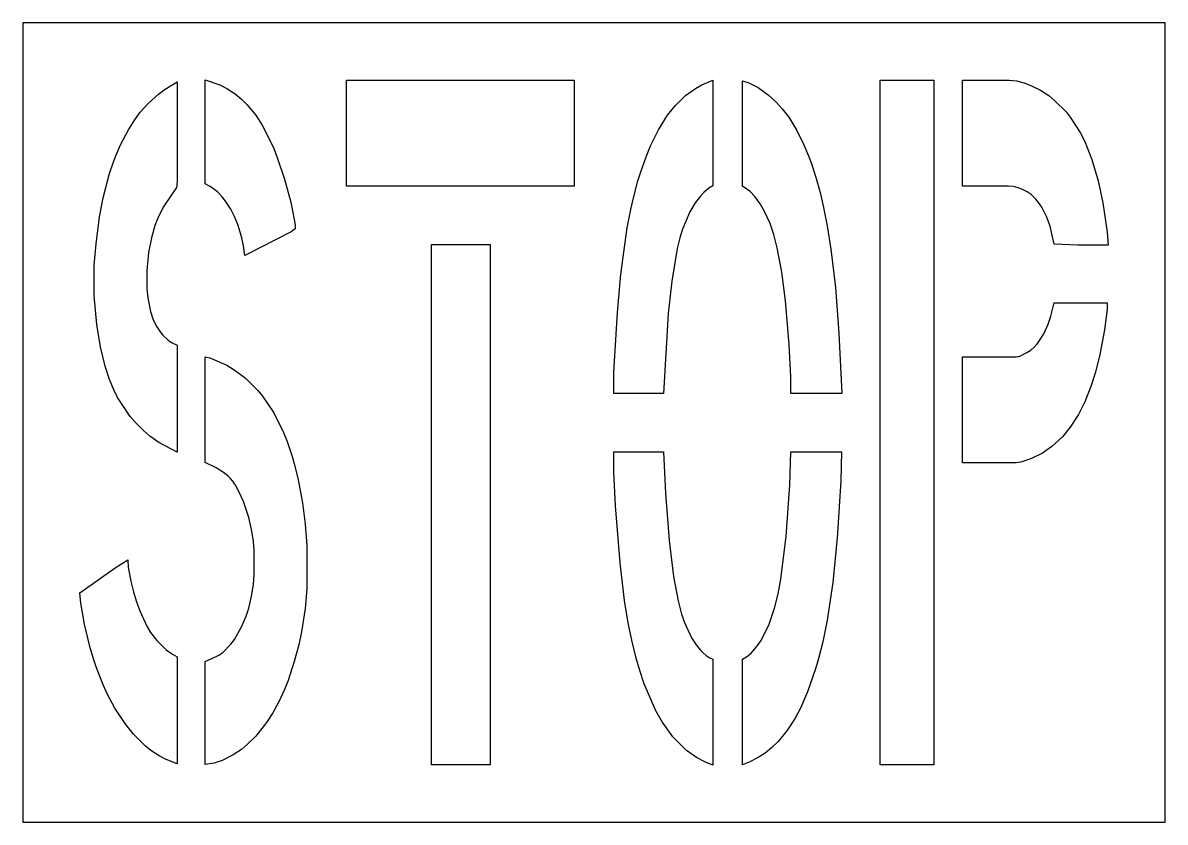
# Model space of a CAD drawing. Header units: inches. Extents: x 0 to 60, y 0 to 42.
import ezdxf

# ---------------------------------------------------------------- set-up
doc = ezdxf.new("R2010")
doc.units = ezdxf.units.IN
doc.header["$MEASUREMENT"] = 0
doc.layers.add('CUT', color=1, linetype='Continuous')

msp = doc.modelspace()

# ---------------------------------------------------------------- linework, layer by layer
at = {"layer": 'CUT'}
for points in [[(0, 0), (60, 0), (60, 42), (0, 42)], [(14.306, 31.217), (14.303, 31.199), (14.3, 31.19), (14.298, 31.185), (14.296, 31.181), (14.291, 31.175), (14.279, 31.161), (14.24, 31.126), (14.099, 31.026), (11.658, 29.783), (11.589, 30.276), (11.495, 30.698), (11.308, 31.355), (11.117, 31.832), (10.93, 32.207), (10.645, 32.635), (10.466, 32.863), (10.216, 33.12), (9.833, 33.4), (9.576, 33.544), (9.576, 39), (10.342, 38.744), (10.717, 38.558), (11.148, 38.272), (11.477, 37.998), (11.771, 37.704), (12.233, 37.141), (12.566, 36.617), (12.754, 36.289), (13.175, 35.397), (13.366, 34.92), (13.742, 33.794), (14.071, 32.575), (14.259, 31.67), (14.31, 31.372), (14.31, 31.267)], [(7.358, 25.594), (7.61, 25.343), (7.813, 25.199), (8.111, 25.058), (8.111, 19.448), (7.148, 19.956), (6.678, 20.285), (6.349, 20.559), (5.914, 20.993), (5.64, 21.322), (4.978, 22.315), (4.792, 22.69), (4.554, 23.261), (4.319, 23.965), (4.079, 24.974), (3.892, 26.147), (3.751, 27.648), (3.751, 29.267), (3.845, 30.393), (4.032, 31.8), (4.225, 32.809), (4.46, 33.748), (4.554, 34.076), (4.742, 34.639), (4.883, 35.014), (5.121, 35.585), (5.542, 36.383), (5.875, 36.907), (6.169, 37.298), (6.578, 37.758), (7.132, 38.26), (7.477, 38.507), (8.111, 38.902), (8.111, 33.731), (8.094, 33.479), (8.078, 33.351), (7.37, 32.309), (7.085, 31.738), (6.941, 31.355), (6.753, 30.698), (6.608, 29.924), (6.514, 28.985), (6.514, 28.023), (6.561, 27.554), (6.706, 26.827), (6.85, 26.397), (7.037, 26.022), (7.215, 25.763)], [(28.956, 38.981), (28.956, 33.414), (16.996, 33.414), (16.996, 38.981)], [(31.414, 28.798), (31.742, 31.237), (31.935, 32.199), (32.076, 32.809), (32.311, 33.701), (32.452, 34.17), (32.733, 34.967), (32.971, 35.538), (33.393, 36.383), (33.867, 37.141), (34.282, 37.657), (34.811, 38.178), (35.328, 38.554), (35.664, 38.746), (36.243, 38.991), (36.243, 33.437), (36.032, 33.306), (35.775, 33.092), (35.596, 32.901), (35.315, 32.543), (35.028, 32.066), (34.651, 31.167), (34.51, 30.698), (34.369, 30.135), (34.083, 28.422), (33.895, 26.733), (33.654, 22.528), (31.038, 22.528), (31.038, 23.636), (31.226, 26.78)], [(42.678, 28.094), (42.866, 25.701), (43.011, 22.528), (40.339, 22.528), (40.339, 23.402), (40.243, 25.091), (40.055, 27.39), (39.868, 28.891), (39.628, 30.182), (39.44, 30.885), (39.252, 31.448), (38.934, 32.123), (38.733, 32.481), (38.449, 32.88), (38.198, 33.131), (38.036, 33.265), (37.801, 33.418), (37.801, 38.947), (38.138, 38.841), (38.615, 38.605), (39.14, 38.225), (39.567, 37.837), (39.883, 37.485), (40.225, 37.047), (40.652, 36.336), (41.026, 35.585), (41.264, 35.014), (41.405, 34.639), (41.64, 33.935), (41.875, 33.091), (42.062, 32.293), (42.255, 31.331), (42.443, 30.111)], [(47.844, 38.987), (47.844, 3.016), (45.034, 3.016), (45.034, 38.987)], [(55.421, 30.317), (54.169, 30.367), (53.953, 31.308), (53.762, 31.832), (53.524, 32.309), (53.349, 32.561), (53.207, 32.729), (52.955, 32.98), (52.752, 33.123), (52.47, 33.263), (52.286, 33.335), (52.151, 33.373), (52.021, 33.392), (51.766, 33.411), (49.363, 33.411), (49.363, 38.984), (51.813, 38.984), (52.198, 38.949), (52.603, 38.841), (52.987, 38.697), (53.456, 38.464), (53.885, 38.179), (54.206, 37.909), (54.792, 37.329), (55.019, 37.047), (55.54, 36.242), (55.773, 35.773), (56.152, 34.827), (56.481, 33.701), (56.721, 32.551), (56.955, 31.003), (57, 30.317)], [(24.541, 30.354), (24.541, 3.016), (21.457, 3.016), (21.457, 30.354)], [(51.954, 18.872), (49.36, 18.872), (49.36, 24.442), (51.954, 24.442), (52.172, 24.452), (52.25, 24.461), (52.299, 24.472), (52.368, 24.494), (52.732, 24.674), (52.94, 24.808), (53.112, 24.955), (53.291, 25.157), (53.478, 25.415), (53.643, 25.701), (53.859, 26.17), (54, 26.592), (54.169, 27.293), (56.955, 27.293), (56.955, 26.944), (56.814, 25.865), (56.575, 24.575), (56.34, 23.636), (56.105, 22.886), (55.773, 22.08), (55.446, 21.423), (55.019, 20.759), (54.604, 20.243), (54.043, 19.734), (53.558, 19.393), (52.987, 19.109), (52.415, 18.918), (52.296, 18.892), (52.181, 18.881)], [(14.827, 11.226), (14.639, 10.007), (14.493, 9.326), (14.259, 8.435), (13.93, 7.449), (13.739, 6.972), (13.459, 6.363), (13.13, 5.753), (12.796, 5.229), (12.241, 4.525), (11.805, 4.09), (11.477, 3.816), (11.046, 3.53), (10.475, 3.247), (10.052, 3.106), (9.576, 3.023), (9.576, 8.45), (9.919, 8.591), (10.295, 8.777), (10.498, 8.921), (10.927, 9.35), (11.113, 9.592), (11.492, 10.257), (11.73, 10.828), (11.871, 11.25), (12.017, 11.883), (12.111, 12.493), (12.158, 13.009), (12.158, 14.253), (12.111, 14.769), (12.017, 15.379), (11.871, 16.012), (11.589, 16.857), (11.353, 17.381), (11.165, 17.709), (11.021, 17.926), (10.913, 18.061), (10.793, 18.185), (10.588, 18.342), (10.154, 18.626), (9.576, 18.906), (9.576, 24.457), (9.817, 24.39), (10.717, 24.013), (11.101, 23.774), (11.68, 23.339), (12.335, 22.69), (12.596, 22.378), (13.177, 21.51), (13.692, 20.477), (13.883, 20), (14.165, 19.156), (14.259, 18.827), (14.446, 18.077), (14.686, 16.786), (14.827, 15.66), (14.921, 14.534), (14.921, 12.259)], [(35.382, 3.389), (34.858, 3.762), (34.149, 4.478), (33.585, 5.276), (33.253, 5.846), (32.639, 7.262), (32.405, 7.966), (32.217, 8.622), (31.982, 9.561), (31.789, 10.476), (31.602, 11.649), (31.367, 13.619), (31.132, 16.622), (31.038, 18.405), (31.038, 19.467), (33.657, 19.467), (33.754, 17.279), (33.942, 14.792), (34.177, 12.916), (34.416, 11.625), (34.604, 10.921), (34.745, 10.499), (35.122, 9.694), (35.362, 9.311), (35.572, 9.058), (35.728, 8.903), (35.899, 8.76), (36.05, 8.656), (36.243, 8.561), (36.243, 3), (35.852, 3.156)], [(38.145, 3.155), (37.801, 3.019), (37.801, 8.558), (38.012, 8.688), (38.254, 8.888), (38.542, 9.217), (38.781, 9.553), (39.205, 10.405), (39.487, 11.25), (39.675, 12.001), (39.821, 12.775), (40.102, 15.027), (40.29, 17.701), (40.34, 19.467), (43.008, 19.467), (42.96, 17.936), (42.772, 14.933), (42.537, 12.587), (42.255, 10.617), (42.015, 9.467), (41.781, 8.529), (41.64, 8.059), (41.217, 6.84), (40.838, 5.987), (40.558, 5.471), (40.131, 4.806), (39.669, 4.243), (39.327, 3.902), (38.991, 3.629), (38.615, 3.389)], [(8.109, 3.066), (7.531, 3.297), (7.156, 3.483), (6.725, 3.769), (6.443, 3.996), (5.82, 4.619), (5.405, 5.135), (4.837, 5.987), (4.416, 6.785), (4.181, 7.301), (3.849, 8.153), (3.708, 8.576), (3.521, 9.232), (3.239, 10.405), (3.046, 11.508), (3, 12.054), (4.847, 13.358), (5.518, 13.78), (5.528, 13.385), (5.673, 12.657), (5.814, 12.094), (5.955, 11.625), (6.146, 11.101), (6.52, 10.304), (6.713, 9.967), (7.04, 9.537), (7.524, 9.063), (7.852, 8.829), (8.109, 8.685)]]:
    msp.add_lwpolyline(points, close=True, dxfattribs=at)

doc.saveas('drawing.dxf')
